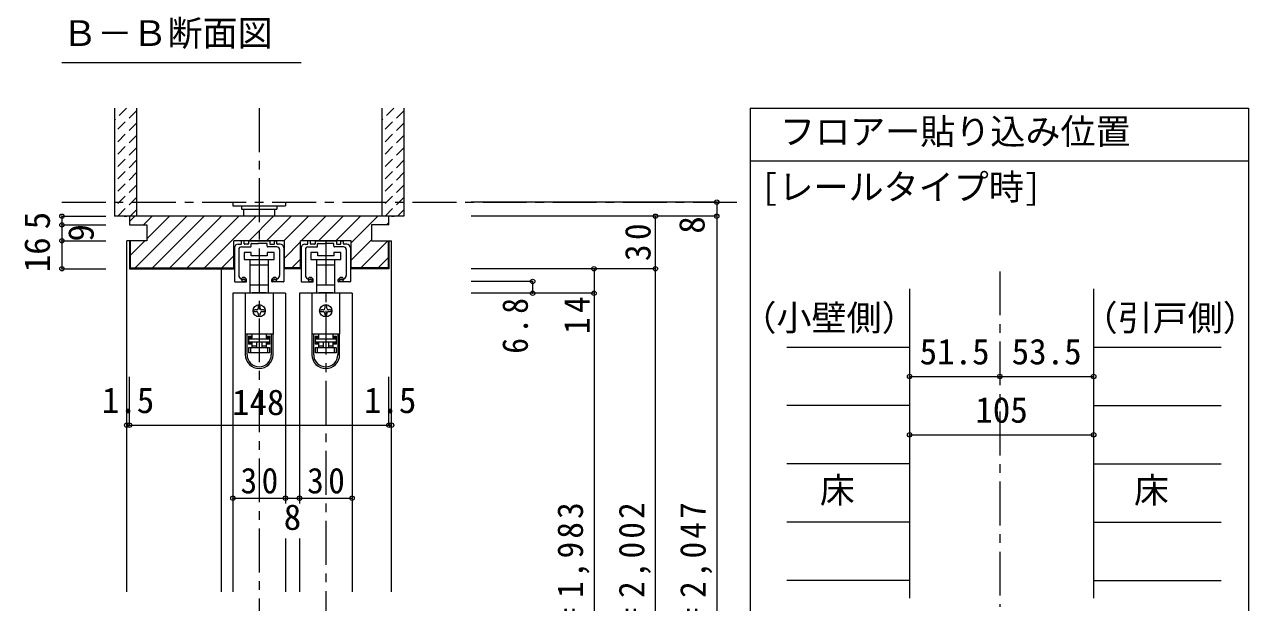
# Model space of a CAD drawing. Units: millimetres, scale not verified. Extents: x -957 to 993, y -689 to 708.
# Drawn here: x -153 to 545, y -211 to 120 of the extents above; entities that cross this region are included whole.
import ezdxf
from ezdxf.enums import TextEntityAlignment as Align

# ---------------------------------------------------------------- set-up
doc = ezdxf.new("R2010")
doc.units = ezdxf.units.MM
doc.header["$LTSCALE"] = 5
doc.header["$PDMODE"] = 32
doc.header["$PDSIZE"] = 2.5
doc.linetypes.add('CHAIN1', pattern=[8, 5, -1, 1, -1])
doc.linetypes.add('DASHED1', pattern=[1.8, 1.2, -0.6])
doc.layers.add('0-B_寸法', color=7, linetype='Continuous', lineweight=9)
doc.styles.add('ＭＳ ゴシック', font='')
doc.styles.get('ＭＳ ゴシック').set_extended_font_data('MS Gothic')

# ---------------------------------------------------------------- blocks, each defined once
blk = doc.blocks.new('01')
at = {"layer": '0-B_寸法'}
for p, q in [((-10.15, 6.02), (-10.15, 7.42)), ((-8.95, 7.72), (-9.85, 7.72)), ((-8.65, 6.02), (-8.65, 7.42)), ((-6.15, 7.42), (-6.15, 6.02)), ((-5.85, 7.72), (5.85, 7.72)), ((6.15, 7.42), (6.15, 6.02)), ((8.65, 6.02), (8.65, 7.42)), ((8.95, 7.72), (9.85, 7.72)), ((10.15, 6.02), (10.15, 7.42)), ((-14, 3.72), (-14, -15.48)), ((-12, 5.72), (-10.45, 5.72)), ((-11.65, 2.72), (-11.65, -12.157)), ((-10.15, 4.22), (-4.95, 4.22)), ((-6.45, 5.72), (-8.35, 5.72)), ((-4.65, 4.52), (-4.65, 5.92)), ((-4.35, 6.22), (-0.3, 6.22)), ((0, 6.52), (-0.3, 6.22)), ((0, 6.52), (0.3, 6.22)), ((4.35, 6.22), (0.3, 6.22)), ((4.65, 4.52), (4.65, 5.92)), ((10.15, 4.22), (4.95, 4.22)), ((6.45, 5.72), (8.35, 5.72)), ((12, 5.72), (10.45, 5.72)), ((11.65, 2.72), (11.65, -12.157)), ((14, 3.72), (14, -15.48)), ((-13.7, -15.78), (-7.45, -15.78)), ((-7.15, -15.48), (-7.15, -14.405)), ((7.15, -15.48), (7.15, -14.405)), ((13.7, -15.78), (7.45, -15.78))]:
    blk.add_line(p, q, dxfattribs=at)
for centre, radius, start, end in [((-9.85, 7.42), 0.3, 90, 180), ((-8.95, 7.42), 0.3, 0, 90), ((-5.85, 7.42), 0.3, 90, 180), ((5.85, 7.42), 0.3, 0, 90), ((8.95, 7.42), 0.3, 90, 180), ((9.85, 7.42), 0.3, 0, 90), ((-12, 3.72), 2, 90, 180), ((-10.15, 2.72), 1.5, 90, 180), ((-10.45, 6.02), 0.3, 270, 0), ((-8.35, 6.02), 0.3, 180, 270), ((-6.45, 6.02), 0.3, 270, 0), ((-4.95, 4.52), 0.3, 270, 0), ((-4.35, 5.92), 0.3, 90, 180), ((4.35, 5.92), 0.3, 0, 90), ((4.95, 4.52), 0.3, 180, 270), ((6.45, 6.02), 0.3, 180, 270), ((8.35, 6.02), 0.3, 270, 0), ((10.45, 6.02), 0.3, 180, 270), ((10.15, 2.72), 1.5, 0, 90), ((12, 3.72), 2, 0, 90), ((-9.65, -12.157), 2, 180, 253.54075), ((9.65, -12.157), 2, 286.45925, 0), ((-13.7, -15.48), 0.3, 180, 270), ((-8.8, -9.28), 5, 253.54075, 284.75682), ((-7.45, -14.405), 0.3, 0, 104.75682), ((-7.45, -15.48), 0.3, 270, 0), ((7.45, -14.405), 0.3, 75.24318, 180), ((7.45, -15.48), 0.3, 180, 270), ((8.8, -9.28), 5, 255.24318, 286.45925), ((13.7, -15.48), 0.3, 270, 0)]:
    blk.add_arc(centre, radius, start, end, dxfattribs=at)
for p in [(-8.8, -14.28), (8.8, -14.28)]:
    blk.add_point(p, dxfattribs=at)

msp = doc.modelspace()

# ---------------------------------------------------------------- linework, layer by layer
at = {"layer": '0-B_寸法'}
for p, q in [((4.485, 97.544), (-131.942, 97.544)), ((-101.942, 71.709), (-101.942, 10.058)), ((-89.442, 71.709), (-89.442, 10.058)), ((50.558, 71.709), (50.558, 10.058)), ((63.058, 71.709), (63.058, 10.058)), ((260.558, 71.709), (260.558, -478.929)), ((260.558, 71.709), (544.914, 71.709)), ((544.914, 71.709), (544.914, -478.929)), ((260.558, 41.709), (544.914, 41.709)), ((-34.442, 18.058), (-34.442, 16.058)), ((-34.442, 16.058), (-4.442, 16.058)), ((-28.442, 14.058), (-28.442, 10.058)), ((-10.442, 10.058), (-10.442, 14.058)), ((-9.442, 16.058), (-9.442, 14.058)), ((-4.442, 18.058), (-4.442, 16.058)), ((241.558, 18.058), (101.558, 18.058)), ((241.558, 18.058), (241.558, 10.058)), ((-89.442, 10.058), (-101.942, 10.058)), ((-96.442, 10.058), (-94.942, 10.058)), ((-93.442, 6.997), (-90.381, 10.058)), ((54.558, 10.058), (-93.442, 10.058)), ((-93.442, 10.058), (-93.442, 5.058)), ((-90.183, -19.442), (-60.683, 10.058)), ((-71.942, 10.058), (-87.942, 10.058)), ((-85.482, 5.058), (-80.482, 10.058)), ((-83.442, -2.802), (-70.582, 10.058)), ((-80.283, -19.442), (-50.783, 10.058)), ((-70.384, -19.442), (-40.884, 10.058)), ((-60.484, -19.442), (-30.984, 10.058)), ((-50.585, -19.442), (-21.085, 10.058)), ((-25.185, -3.942), (-11.185, 10.058)), ((-15.286, -3.942), (-1.286, 10.058)), ((-5.386, -3.942), (8.614, 10.058)), ((4.513, -3.942), (18.513, 10.058)), ((14.413, -3.942), (28.413, 10.058)), ((24.312, -3.942), (38.312, 10.058)), ((32.957, -5.197), (48.212, 10.058)), ((49.058, 10.058), (33.058, 10.058)), ((63.058, 10.058), (50.558, 10.058)), ((54.558, 5.058), (54.558, 10.058)), ((56.058, 10.058), (57.558, 10.058)), ((241.558, 10.058), (101.558, 10.058)), ((206.558, -424.942), (206.558, 10.058)), ((241.558, 10.058), (241.558, -439.942)), ((-93.442, 5.058), (-83.442, 5.058)), ((-83.442, 5.058), (-83.442, -3.942)), ((44.558, 5.058), (44.558, -3.942)), ((54.558, 5.058), (44.558, 5.058)), ((53.111, 5.058), (54.558, 6.504)), ((-83.442, -3.942), (-94.942, -3.942)), ((-94.942, -204.442), (-94.942, -3.942)), ((-93.442, -3.942), (-93.442, -19.942)), ((-92.942, -12.302), (-84.582, -3.942)), ((-92.942, -3.942), (-92.942, -19.442)), ((-33.842, -19.942), (-33.842, -3.942)), ((-5.042, -3.942), (-33.842, -3.942)), ((-5.042, -19.942), (-5.042, -3.942)), ((-5.042, -13.811), (4.158, -4.611)), ((4.158, -19.942), (4.158, -3.942)), ((32.958, -3.942), (4.158, -3.942)), ((32.957, -15.096), (44.558, -3.496)), ((32.958, -19.942), (32.958, -3.942)), ((38.511, -19.442), (54.011, -3.942)), ((44.558, -3.942), (56.058, -3.942)), ((54.058, -3.942), (54.058, -19.442)), ((54.558, -3.942), (54.558, -19.942)), ((56.058, -204.442), (56.058, -3.942)), ((-40.685, -19.442), (-33.843, -12.6)), ((-27.942, -10.642), (-27.942, -14.642)), ((-23.942, -10.642), (-27.942, -10.642)), ((-23.942, -12.642), (-23.942, -10.642)), ((-14.942, -12.642), (-23.942, -12.642)), ((-14.942, -10.642), (-14.942, -12.642)), ((-10.942, -10.642), (-14.942, -10.642)), ((-10.942, -14.642), (-10.942, -10.642)), ((10.058, -10.642), (10.058, -14.642)), ((14.058, -10.642), (10.058, -10.642)), ((14.058, -12.642), (14.058, -10.642)), ((23.058, -12.642), (14.058, -12.642)), ((23.058, -10.642), (23.058, -12.642)), ((27.058, -10.642), (23.058, -10.642)), ((27.058, -14.642), (27.058, -10.642)), ((48.41, -19.442), (54.058, -13.795)), ((-93.442, -19.942), (-33.842, -19.942)), ((-92.942, -19.442), (-33.842, -19.442)), ((-40.942, -204.442), (-40.942, -19.942)), ((-27.942, -14.642), (-19.442, -14.642)), ((-24.692, -14.642), (-24.692, -17.642)), ((-24.692, -17.642), (-24.692, -29.242)), ((-24.692, -17.642), (-19.442, -17.642)), ((-19.442, -14.642), (-10.942, -14.642)), ((-19.442, -17.642), (-14.192, -17.642)), ((-14.192, -17.642), (-14.192, -14.642)), ((-14.192, -29.242), (-14.192, -17.642)), ((4.158, -19.442), (-5.042, -19.442)), ((4.158, -19.942), (-5.042, -19.942)), ((-0.774, -19.442), (4.158, -14.51)), ((10.058, -14.642), (18.558, -14.642)), ((13.308, -14.642), (13.308, -17.642)), ((13.308, -17.642), (13.308, -29.242)), ((13.308, -17.642), (18.558, -17.642)), ((18.558, -14.642), (27.058, -14.642)), ((18.558, -17.642), (23.808, -17.642)), ((23.808, -17.642), (23.808, -14.642)), ((23.808, -29.242), (23.808, -17.642)), ((54.058, -19.442), (32.958, -19.442)), ((54.558, -19.942), (32.958, -19.942)), ((206.558, -19.942), (101.558, -19.942)), ((136.558, -27.142), (101.558, -27.142)), ((136.558, -27.142), (136.558, -33.942)), ((-4.442, -33.942), (-34.442, -33.942)), ((-34.442, -33.942), (-34.442, -204.442)), ((-27.342, -33.942), (-27.342, -57.242)), ((-11.542, -33.942), (-27.342, -33.942)), ((-24.692, -29.242), (-24.692, -33.642)), ((-19.442, -29.242), (-24.692, -29.242)), ((-24.692, -33.642), (-23.442, -33.642)), ((-14.192, -29.242), (-19.442, -29.242)), ((-15.442, -33.942), (-15.442, -33.642)), ((-15.442, -33.642), (-14.192, -33.642)), ((-14.192, -33.642), (-14.192, -29.242)), ((-11.542, -33.942), (-11.542, -57.242)), ((-4.442, -33.942), (-4.442, -153.942)), ((3.558, -33.942), (3.558, -153.942)), ((33.558, -33.942), (3.558, -33.942)), ((10.658, -33.942), (10.658, -57.242)), ((26.458, -33.942), (10.658, -33.942)), ((13.308, -29.242), (13.308, -33.642)), ((18.558, -29.242), (13.308, -29.242)), ((13.308, -33.642), (14.558, -33.642)), ((23.808, -29.242), (18.558, -29.242)), ((22.558, -33.942), (22.558, -33.642)), ((22.558, -33.642), (23.808, -33.642)), ((23.808, -33.642), (23.808, -29.242)), ((26.458, -33.942), (26.458, -57.242)), ((33.558, -33.942), (33.558, -204.442)), ((171.558, -33.942), (101.558, -33.942)), ((351.58, -31.492), (351.58, -207.999)), ((456.58, -31.492), (456.58, -207.999)), ((-19.942, -41.442), (-19.942, -42.442)), ((-18.942, -42.442), (-18.942, -41.442)), ((18.058, -41.442), (18.058, -42.442)), ((19.058, -42.442), (19.058, -41.442)), ((-20.942, -43.442), (-21.942, -43.442)), ((-21.942, -44.442), (-20.942, -44.442)), ((-19.942, -45.442), (-19.942, -46.442)), ((-18.942, -46.442), (-18.942, -45.442)), ((-16.942, -43.442), (-17.942, -43.442)), ((-17.942, -44.442), (-16.942, -44.442)), ((17.058, -43.442), (16.058, -43.442)), ((16.058, -44.442), (17.058, -44.442)), ((18.058, -45.442), (18.058, -46.442)), ((19.058, -46.442), (19.058, -45.442)), ((21.058, -43.442), (20.058, -43.442)), ((20.058, -44.442), (21.058, -44.442)), ((-27.342, -57.242), (-27.342, -57.342)), ((-11.542, -57.242), (-27.342, -57.242)), ((-27.342, -57.342), (-27.342, -69.042)), ((-26.342, -57.342), (-27.342, -57.342)), ((-26.342, -69.042), (-26.342, -57.342)), ((-23.642, -57.342), (-26.342, -57.342)), ((-25.542, -58.342), (-23.642, -58.342)), ((-25.542, -58.342), (-25.542, -63.042)), ((-23.642, -59.342), (-25.542, -59.342)), ((-23.442, -59.442), (-25.342, -59.442)), ((-25.342, -59.442), (-25.342, -59.942)), ((-24.342, -57.342), (-24.342, -57.242)), ((-23.642, -57.342), (-23.642, -58.342)), ((-23.642, -58.342), (-23.642, -59.342)), ((-23.442, -59.442), (-23.442, -57.242)), ((-23.442, -63.942), (-23.442, -61.942)), ((-20.942, -61.942), (-20.942, -64.942)), ((-17.942, -61.942), (-17.942, -64.942)), ((-15.442, -57.242), (-15.442, -59.442)), ((-13.542, -59.442), (-15.442, -59.442)), ((-15.442, -61.942), (-15.442, -63.942)), ((-15.242, -58.342), (-15.242, -57.342)), ((-12.542, -57.342), (-15.242, -57.342)), ((-15.242, -58.342), (-13.342, -58.342)), ((-15.242, -62.042), (-13.342, -62.042)), ((-15.242, -63.042), (-15.242, -62.042)), ((-14.542, -57.242), (-14.542, -57.342)), ((-13.542, -59.942), (-13.542, -59.442)), ((-13.342, -63.042), (-13.342, -58.342)), ((-11.542, -57.242), (-11.542, -57.342)), ((-11.542, -69.042), (-11.542, -57.342)), ((10.658, -57.242), (10.658, -57.342)), ((26.458, -57.242), (10.658, -57.242)), ((10.658, -57.342), (10.658, -69.042)), ((11.658, -57.342), (10.658, -57.342)), ((11.658, -69.042), (11.658, -57.342)), ((14.358, -57.342), (11.658, -57.342)), ((12.458, -58.342), (14.358, -58.342)), ((12.458, -58.342), (12.458, -63.042)), ((14.358, -59.342), (12.458, -59.342)), ((14.558, -59.442), (12.658, -59.442)), ((12.658, -59.442), (12.658, -59.942)), ((13.658, -57.342), (13.658, -57.242)), ((14.358, -57.342), (14.358, -58.342)), ((14.358, -58.342), (14.358, -59.342)), ((14.558, -59.442), (14.558, -57.242)), ((14.558, -63.942), (14.558, -61.942)), ((17.058, -61.942), (17.058, -64.942)), ((20.058, -61.942), (20.058, -64.942)), ((22.558, -57.242), (22.558, -59.442)), ((24.458, -59.442), (22.558, -59.442)), ((22.558, -61.942), (22.558, -63.942)), ((22.758, -58.342), (22.758, -57.342)), ((25.458, -57.342), (22.758, -57.342)), ((22.758, -58.342), (24.658, -58.342)), ((22.758, -62.042), (24.658, -62.042)), ((22.758, -63.042), (22.758, -62.042)), ((23.458, -57.242), (23.458, -57.342)), ((24.458, -59.942), (24.458, -59.442)), ((24.658, -63.042), (24.658, -58.342)), ((26.458, -57.242), (26.458, -57.342)), ((26.458, -69.042), (26.458, -57.342)), ((-23.642, -63.042), (-25.542, -63.042)), ((-25.342, -67.942), (-25.342, -64.942)), ((-25.342, -64.942), (-24.342, -64.942)), ((-24.342, -67.942), (-25.342, -67.942)), ((-24.342, -64.942), (-24.342, -67.942)), ((-24.342, -64.942), (-14.542, -64.942)), ((-14.542, -67.942), (-24.342, -67.942)), ((-23.642, -63.042), (-23.642, -64.942)), ((-23.442, -63.942), (-20.942, -63.942)), ((-23.442, -64.942), (-23.442, -63.942)), ((-15.242, -64.942), (-15.242, -63.042)), ((-13.342, -63.042), (-15.242, -63.042)), ((-14.542, -67.942), (-14.542, -64.942)), ((-14.542, -64.942), (-13.542, -64.942)), ((-13.542, -67.942), (-14.542, -67.942)), ((-13.542, -64.942), (-13.542, -67.942)), ((14.358, -63.042), (12.458, -63.042)), ((12.658, -67.942), (12.658, -64.942)), ((12.658, -64.942), (13.658, -64.942)), ((13.658, -67.942), (12.658, -67.942)), ((13.658, -64.942), (13.658, -67.942)), ((13.658, -64.942), (23.458, -64.942)), ((23.458, -67.942), (13.658, -67.942)), ((14.358, -63.042), (14.358, -64.942)), ((14.558, -63.942), (17.058, -63.942)), ((14.558, -64.942), (14.558, -63.942)), ((22.758, -64.942), (22.758, -63.042)), ((24.658, -63.042), (22.758, -63.042)), ((23.458, -67.942), (23.458, -64.942)), ((23.458, -64.942), (24.458, -64.942)), ((24.458, -67.942), (23.458, -67.942)), ((24.458, -64.942), (24.458, -67.942)), ((-93.442, -109.246), (-93.442, -81.688)), ((-93.442, -109.246), (-93.442, -81.688)), ((351.58, -81.444), (403.08, -81.444)), ((403.08, -81.444), (456.58, -81.444)), ((54.558, -109.246), (54.558, -85.188)), ((-93.442, -109.246), (54.558, -109.246)), ((351.58, -114.746), (456.58, -114.746)), ((-34.442, -150.942), (-4.442, -150.942)), ((-4.442, -150.942), (3.558, -150.942)), ((3.558, -150.942), (33.558, -150.942)), ((-4.442, -173.942), (-4.442, -204.442)), ((3.558, -173.942), (3.558, -204.442))]:
    msp.add_line(p, q, dxfattribs=at)
at = {"layer": '0-B_寸法', "linetype": 'DASHED1'}
for p, q in [((-95.08, 71.709), (-101.942, 64.847)), ((-89.442, 70.276), (-101.942, 57.776)), ((57.42, 71.709), (50.558, 64.847)), ((63.058, 70.276), (50.558, 57.776)), ((-89.442, 63.205), (-101.942, 50.705)), ((63.058, 63.205), (50.558, 50.705)), ((-89.442, 56.134), (-101.942, 43.634)), ((63.058, 56.134), (50.558, 43.634)), ((-89.442, 49.062), (-101.942, 36.562)), ((63.058, 49.062), (50.558, 36.562)), ((-89.442, 41.991), (-101.942, 29.491)), ((63.058, 41.991), (50.558, 29.491)), ((-89.442, 34.92), (-101.942, 22.42)), ((63.058, 34.92), (50.558, 22.42)), ((-89.442, 27.849), (-101.942, 15.349)), ((63.058, 27.849), (50.558, 15.349)), ((-89.442, 20.778), (-100.163, 10.058)), ((63.058, 20.778), (52.337, 10.058)), ((-89.442, 13.707), (-93.092, 10.058)), ((63.058, 13.707), (59.408, 10.058))]:
    msp.add_line(p, q, dxfattribs=at)
at = {"layer": '0-B_寸法', "linetype": 'CHAIN1'}
for p, q in [((-19.442, 71.709), (-19.442, -449.942)), ((-131.942, 18.058), (255.558, 18.058)), ((18.558, -3.942), (18.558, -439.942)), ((403.08, -21.492), (403.08, -213.024))]:
    msp.add_line(p, q, dxfattribs=at)
at = {"layer": '0-B_寸法', "color": 4}
for p, q in [((-131.942, 10.058), (-131.942, 5.058)), ((-131.942, 10.058), (-106.942, 10.058)), ((-131.942, 5.058), (-106.942, 5.058)), ((-131.942, 5.058), (-131.942, -3.942)), ((-131.942, -3.942), (-106.942, -3.942)), ((-131.942, -3.942), (-131.942, -19.942)), ((-131.942, -19.942), (-106.942, -19.942)), ((281.58, -64.794), (351.58, -64.794)), ((456.58, -64.794), (529.374, -64.794)), ((-94.942, -109.246), (-94.942, -81.688)), ((-93.442, -109.246), (-93.442, -81.688)), ((54.558, -109.246), (54.558, -81.688)), ((56.058, -109.246), (56.058, -81.688)), ((351.58, -98.095), (281.58, -98.095)), ((456.58, -98.095), (529.374, -98.095)), ((-94.942, -109.246), (-93.442, -109.246)), ((54.558, -109.246), (56.058, -109.246)), ((351.58, -131.396), (281.58, -131.396)), ((456.58, -131.396), (529.374, -131.396)), ((351.58, -164.698), (281.58, -164.698)), ((456.58, -164.698), (529.374, -164.698)), ((351.58, -197.999), (281.58, -197.999)), ((456.58, -197.999), (529.374, -197.999))]:
    msp.add_line(p, q, dxfattribs=at)
at = {"layer": '0-B_寸法'}
for points in [[(-29.442, 16.058), (-29.442, 14.058), (-9.442, 14.058)], [(171.558, -19.942), (171.558, -419.942), (101.558, -419.942)], [(-15.442, -33.642), (-23.442, -33.642), (-23.442, -33.942)], [(22.558, -33.642), (14.558, -33.642), (14.558, -33.942)], [(-25.542, -62.042), (-23.642, -62.042), (-23.642, -63.042)], [(-13.342, -59.342), (-15.242, -59.342), (-15.242, -58.342)], [(-11.542, -57.342), (-12.542, -57.342), (-12.542, -69.042)], [(12.458, -62.042), (14.358, -62.042), (14.358, -63.042)], [(24.658, -59.342), (22.758, -59.342), (22.758, -58.342)], [(26.458, -57.342), (25.458, -57.342), (25.458, -69.042)], [(-17.942, -63.942), (-15.442, -63.942), (-15.442, -64.942)], [(20.058, -63.942), (22.558, -63.942), (22.558, -64.942)]]:
    msp.add_lwpolyline(points, dxfattribs=at)
for points in [[(-13.542, -61.942), (-25.342, -61.942), (-25.342, -59.942), (-13.542, -59.942)], [(24.458, -61.942), (12.658, -61.942), (12.658, -59.942), (24.458, -59.942)]]:
    msp.add_lwpolyline(points, close=True, dxfattribs=at)
for centre in [(-19.442, -43.942), (18.558, -43.942)]:
    msp.add_circle(centre, 3.5, dxfattribs=at)
for centre, radius, start, end in [((-19.442, -41.442), 0.5, 90, 180), ((-19.442, -41.442), 0.5, 0, 90), ((18.558, -41.442), 0.5, 90, 180), ((18.558, -41.442), 0.5, 0, 90), ((-21.942, -43.942), 0.5, 90, 180), ((-21.942, -43.942), 0.5, 180, 270), ((-20.942, -42.442), 1, 270, 0), ((-20.942, -45.442), 1, 0, 90), ((-19.442, -46.442), 0.5, 180, 270), ((-19.442, -46.442), 0.5, 270, 0), ((-17.942, -42.442), 1, 180, 270), ((-17.942, -45.442), 1, 90, 180), ((-16.942, -43.942), 0.5, 0, 90), ((-16.942, -43.942), 0.5, 270, 0), ((16.058, -43.942), 0.5, 90, 180), ((16.058, -43.942), 0.5, 180, 270), ((17.058, -42.442), 1, 270, 0), ((17.058, -45.442), 1, 0, 90), ((18.558, -46.442), 0.5, 180, 270), ((18.558, -46.442), 0.5, 270, 0), ((20.058, -42.442), 1, 180, 270), ((20.058, -45.442), 1, 90, 180), ((21.058, -43.942), 0.5, 0, 90), ((21.058, -43.942), 0.5, 270, 0), ((-19.442, -69.042), 7.9, 180, 0), ((-19.442, -69.042), 6.9, 180, 0), ((18.558, -69.042), 7.9, 180, 0), ((18.558, -69.042), 6.9, 180, 0)]:
    msp.add_arc(centre, radius, start, end, dxfattribs=at)
for p in [(241.558, 18.058), (-131.942, 10.058), (206.558, 10.058), (241.558, 10.058), (-131.942, 5.058), (-131.942, -3.942), (-131.942, -19.942), (171.558, -19.942), (206.558, -19.942), (136.558, -27.142), (136.558, -33.942), (171.558, -33.942), (351.58, -81.444), (403.08, -81.444), (456.58, -81.444), (-94.942, -109.246), (-93.442, -109.246), (54.558, -109.246), (56.058, -109.246), (351.58, -114.746), (456.58, -114.746), (-34.442, -150.942), (-4.442, -150.942), (3.558, -150.942), (33.558, -150.942)]:
    msp.add_point(p, dxfattribs=at)

# ---------------------------------------------------------------- block references
for p in [(-19.442, -11.662), (18.558, -11.662)]:
    msp.add_blockref('01', p, dxfattribs=at)

# ---------------------------------------------------------------- texts
at = {"layer": '0-B_寸法', "style": 'ＭＳ ゴシック'}
for s, p in [('Ｂ－Ｂ断面図', (-131.749, 102.868)), ('フロアー貼り込み位置', (277.675, 46.709)), ('[レールタイプ時]', (266.796, 15.02)), ('（小壁側）', (255.645, -59.689)), ('（引戸側）', (450.243, -59.689)), ('51.5', (357.33, -78.944)), ('53.5', (409.83, -78.944)), ('1.5', (-109.192, -106.746)), ('148', (-34.942, -107.864)), ('1.5', (40.308, -106.746)), ('105', (389.08, -112.246)), ('床', (300.33, -158.047)), ('床', (479.519, -158.047)), ('8', (-5.442, -173.442))]:
    msp.add_text(s, height=14.66, dxfattribs=at).set_placement(p, align=Align.BOTTOM_LEFT)
for s, p in [('5', (-134.442, 2.558)), ('8', (239.058, 0.058)), ('9', (-109.421, -4.442)), ('16', (-134.442, -21.942))]:
    msp.add_text(s, height=14.66, rotation=90, dxfattribs=at).set_placement(p, align=Align.BOTTOM_LEFT)
at = {"layer": '0-B_寸法', "char_height": 14.66, "attachment_point": 7, "rotation": 90, "style": 'ＭＳ ゴシック'}
for s, insert in [('\\T1.27;\\W0.95;30', (204.058, -15.567)), ('\\T1.27;\\W0.9;6.8', (134.058, -68.442)), ('\\T1.27;\\W0.95;14', (169.058, -57.192)), ('\\T1.19;\\W0.95;ＤＨ＝1,983', (169.058, -275.692)), ('\\T1.19;\\W0.95;枠内＝2,002', (204.058, -275.692)), ('\\T1.19;\\W0.95;枠外＝2,047', (239.058, -275.692))]:
    msp.add_mtext(s, dxfattribs=dict(at, insert=insert))
at = {"layer": '0-B_寸法', "char_height": 14.66, "attachment_point": 7, "style": 'ＭＳ ゴシック'}
for insert in [(-30.067, -148.442), (7.933, -148.442)]:
    msp.add_mtext('\\T1.27;\\W0.95;30', dxfattribs=dict(at, insert=insert))

doc.saveas('drawing.dxf')
